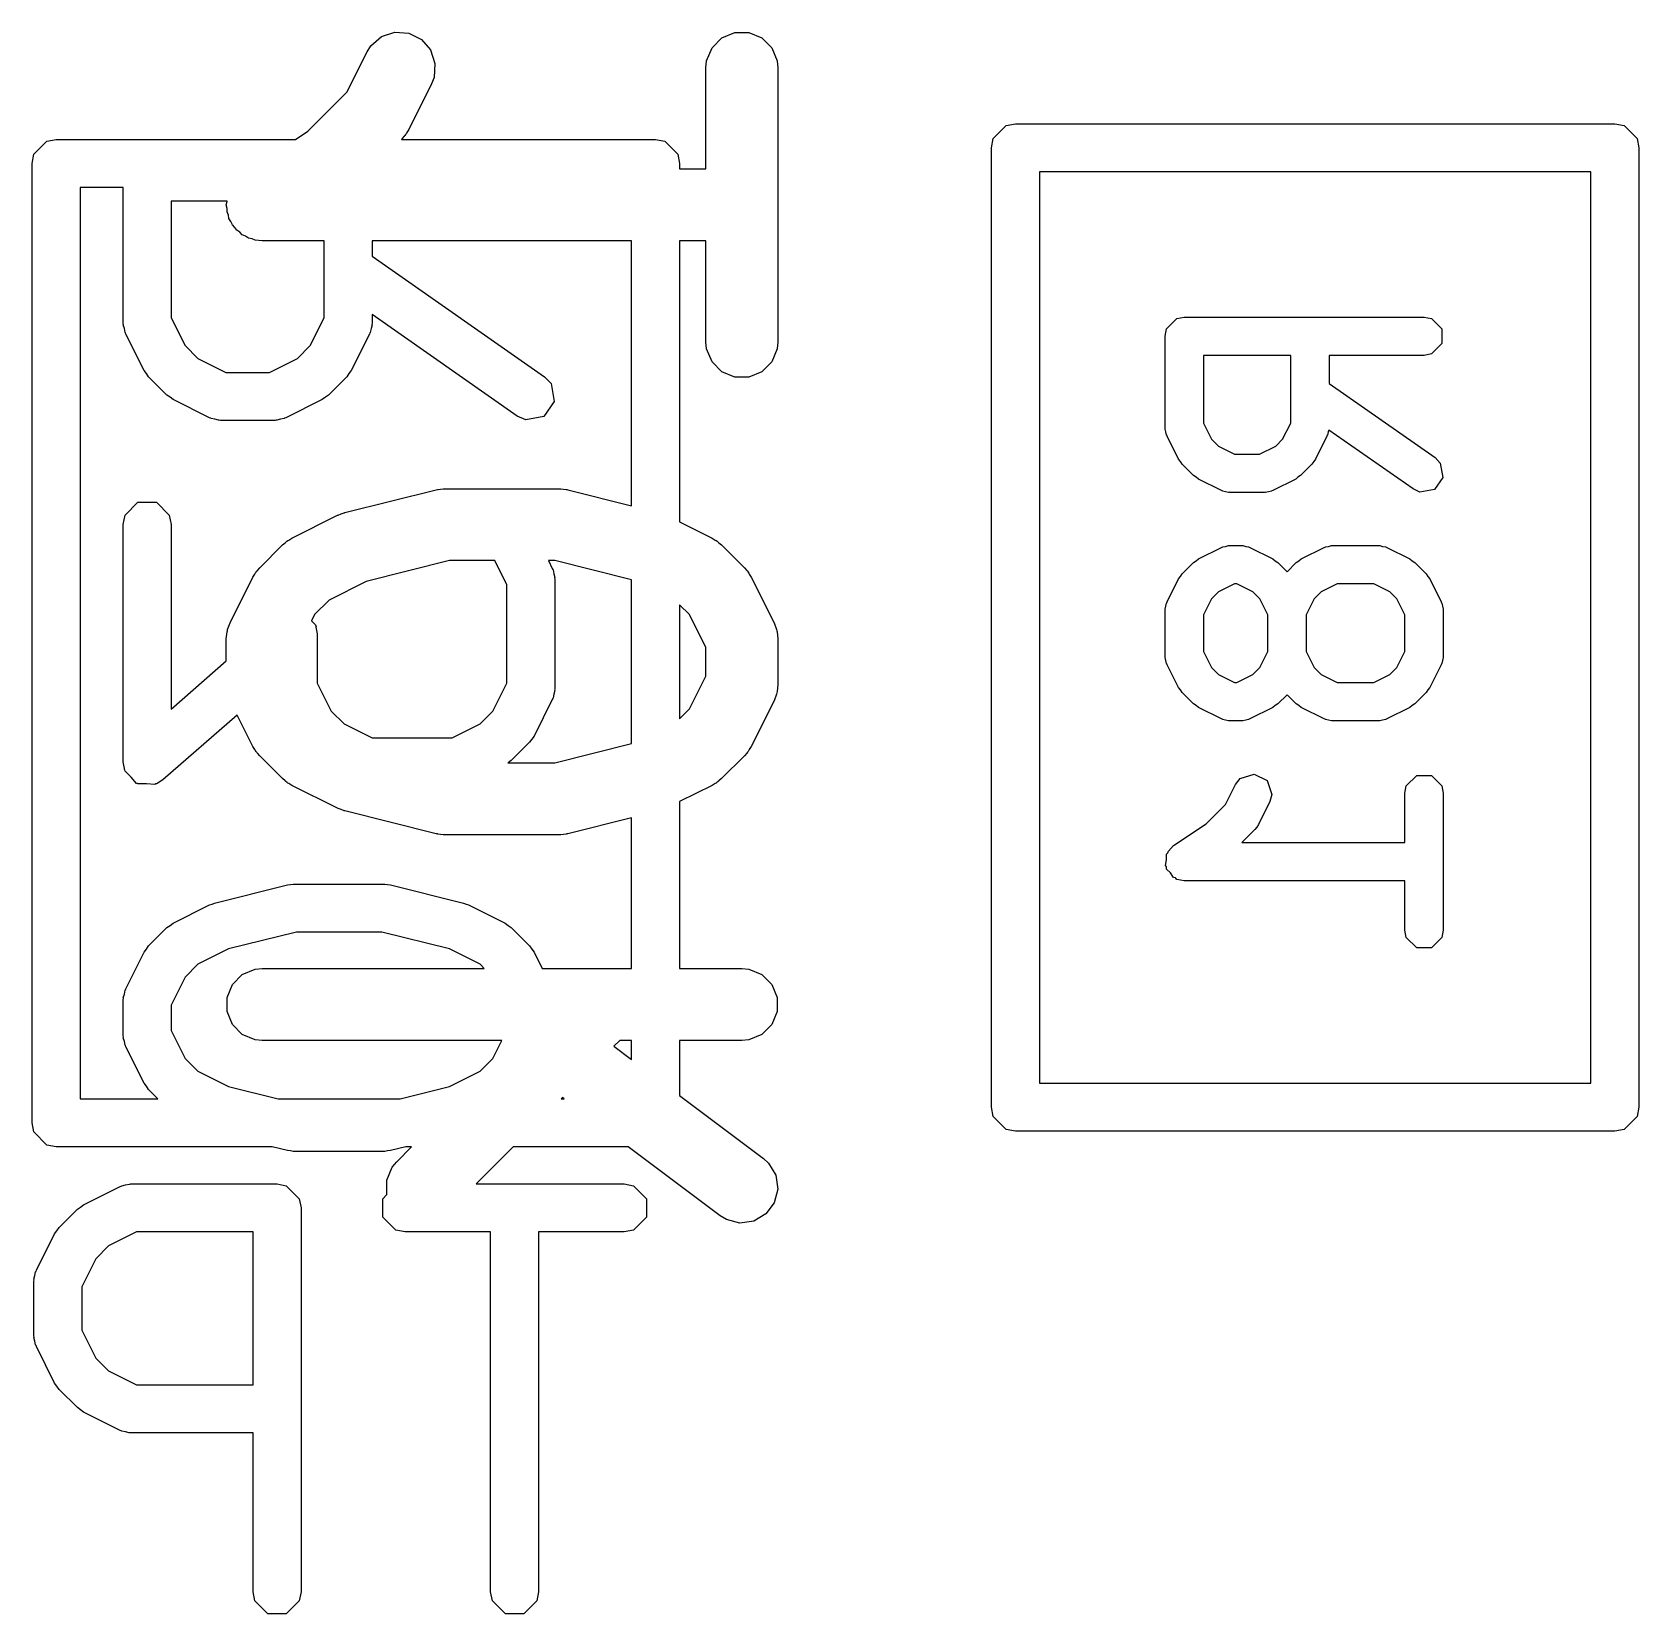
# Model space of a CAD drawing. Header units: inches. Extents: x 0.38 to 5.39, y 0.07 to 3.28.
# Drawn here: x 2.713 to 2.8449, y 1.7152 to 1.845 of the extents above; entities that cross this region are included whole.
import ezdxf

# ---------------------------------------------------------------- set-up
doc = ezdxf.new("R2010")
doc.units = ezdxf.units.IN
doc.header["$MEASUREMENT"] = 0
doc.layers.add('BLACK', color=250, linetype='CONTINUOUS')

msp = doc.modelspace()

# ---------------------------------------------------------------- linework, layer by layer
at = {"layer": 'BLACK', "linetype": 'CONTINUOUS'}
for p, q in [((2.74053, 1.84335), (2.74084, 1.84384)), ((2.74084, 1.84384), (2.74171, 1.8446)), ((2.74171, 1.8446), (2.7428, 1.84496)), ((2.7428, 1.84496), (2.74395, 1.84488)), ((2.74395, 1.84488), (2.74498, 1.84437)), ((2.74498, 1.84437), (2.74574, 1.8435)), ((2.76884, 1.84367), (2.76965, 1.84449)), ((2.76965, 1.84449), (2.77072, 1.84493)), ((2.77072, 1.84493), (2.77187, 1.84493)), ((2.77187, 1.84493), (2.77293, 1.84449)), ((2.77293, 1.84449), (2.77375, 1.84367)), ((2.73887, 1.84003), (2.74053, 1.84335)), ((2.74574, 1.8435), (2.7461, 1.8424)), ((2.76834, 1.84203), (2.7684, 1.84261)), ((2.7684, 1.84261), (2.76884, 1.84367)), ((2.77375, 1.84367), (2.77419, 1.84261)), ((2.77419, 1.84261), (2.77424, 1.84203)), ((2.74602, 1.84125), (2.74581, 1.84071)), ((2.7461, 1.8424), (2.74602, 1.84125)), ((2.76834, 1.83374), (2.76834, 1.84203)), ((2.77424, 1.84203), (2.77424, 1.81954)), ((2.73567, 1.83683), (2.73887, 1.84003)), ((2.74581, 1.84071), (2.74394, 1.83696)), ((2.79192, 1.83623), (2.79299, 1.83729)), ((2.79299, 1.83729), (2.79374, 1.83744)), ((2.79374, 1.83744), (2.84295, 1.83744)), ((2.84295, 1.83744), (2.84371, 1.83729)), ((2.84371, 1.83729), (2.84477, 1.83623)), ((2.71318, 1.83495), (2.71425, 1.83601)), ((2.71425, 1.83601), (2.715, 1.83616)), ((2.715, 1.83616), (2.73466, 1.83616)), ((2.73466, 1.83616), (2.73567, 1.83683)), ((2.74338, 1.8362), (2.74335, 1.83616)), ((2.74335, 1.83616), (2.76421, 1.83616)), ((2.74357, 1.83642), (2.74338, 1.8362)), ((2.74363, 1.83647), (2.74357, 1.83642)), ((2.74368, 1.83656), (2.74363, 1.83647)), ((2.74375, 1.83664), (2.74368, 1.83656)), ((2.74378, 1.83672), (2.74375, 1.83664)), ((2.74394, 1.83696), (2.74378, 1.83672)), ((2.76421, 1.83616), (2.76497, 1.83601)), ((2.76497, 1.83601), (2.76603, 1.83495)), ((2.79177, 1.83547), (2.79192, 1.83623)), ((2.84477, 1.83623), (2.84492, 1.83547)), ((2.71303, 1.83419), (2.71318, 1.83495)), ((2.76603, 1.83495), (2.76618, 1.83419)), ((2.79177, 1.75673), (2.79177, 1.83547)), ((2.84492, 1.83547), (2.84492, 1.75673)), ((2.71303, 1.75545), (2.71303, 1.83419)), ((2.76618, 1.83419), (2.76618, 1.83374)), ((2.76618, 1.83374), (2.76834, 1.83374)), ((2.79571, 1.8335), (2.79571, 1.7587)), ((2.84098, 1.8335), (2.79571, 1.8335)), ((2.84098, 1.7587), (2.84098, 1.8335)), ((2.71697, 1.83222), (2.71697, 1.75742)), ((2.72051, 1.83222), (2.71697, 1.83222)), ((2.72051, 1.82107), (2.72051, 1.83222)), ((2.72903, 1.8311), (2.72444, 1.8311)), ((2.72444, 1.8311), (2.72444, 1.82153)), ((2.72897, 1.83079), (2.72903, 1.83107)), ((2.72903, 1.8305), (2.72897, 1.83079)), ((2.72903, 1.83107), (2.72903, 1.8311)), ((2.72903, 1.83021), (2.72903, 1.8305)), ((2.72914, 1.82994), (2.72903, 1.83021)), ((2.72919, 1.82966), (2.72914, 1.82994)), ((2.72935, 1.82942), (2.72919, 1.82966)), ((2.72947, 1.82915), (2.72935, 1.82942)), ((2.72967, 1.82894), (2.72947, 1.82915)), ((2.72983, 1.8287), (2.72967, 1.82894)), ((2.73007, 1.82854), (2.72983, 1.8287)), ((2.73028, 1.82833), (2.73007, 1.82854)), ((2.73055, 1.82822), (2.73028, 1.82833)), ((2.73079, 1.82806), (2.73055, 1.82822)), ((2.73108, 1.828), (2.73079, 1.82806)), ((2.73135, 1.82789), (2.73108, 1.828)), ((2.73192, 1.82783), (2.73135, 1.82789)), ((2.73701, 1.82783), (2.73192, 1.82783)), ((2.73192, 1.82783), (2.73192, 1.82783)), ((2.73192, 1.82783), (2.73192, 1.82783)), ((2.73192, 1.82783), (2.73192, 1.82783)), ((2.73701, 1.82153), (2.73701, 1.82783)), ((2.76224, 1.82783), (2.74094, 1.82783)), ((2.74094, 1.82783), (2.74094, 1.82659)), ((2.76224, 1.80609), (2.76224, 1.82783)), ((2.76834, 1.82783), (2.76618, 1.82783)), ((2.76618, 1.82783), (2.76618, 1.80477)), ((2.76834, 1.81954), (2.76834, 1.82783)), ((2.74094, 1.82659), (2.7551, 1.81668)), ((2.72444, 1.82153), (2.72559, 1.81924)), ((2.73586, 1.81924), (2.73701, 1.82153)), ((2.75284, 1.81346), (2.74094, 1.82179)), ((2.74094, 1.82179), (2.74094, 1.82107)), ((2.80615, 1.82061), (2.807, 1.82146)), ((2.807, 1.82146), (2.8076, 1.82158)), ((2.8076, 1.82158), (2.82729, 1.82158)), ((2.82729, 1.82158), (2.82789, 1.82146)), ((2.82789, 1.82146), (2.82874, 1.82061)), ((2.72053, 1.82097), (2.72051, 1.82107)), ((2.72051, 1.82093), (2.72053, 1.82097)), ((2.7206, 1.82063), (2.72051, 1.82093)), ((2.72066, 1.82032), (2.7206, 1.82063)), ((2.72069, 1.82028), (2.72066, 1.82032)), ((2.72072, 1.82019), (2.72069, 1.82028)), ((2.72222, 1.81719), (2.72072, 1.82019)), ((2.74073, 1.82019), (2.73923, 1.81719)), ((2.74076, 1.82028), (2.74073, 1.82019)), ((2.74079, 1.82032), (2.74076, 1.82028)), ((2.74085, 1.82063), (2.74079, 1.82032)), ((2.74094, 1.82093), (2.74085, 1.82063)), ((2.74094, 1.82107), (2.74092, 1.82097)), ((2.74092, 1.82097), (2.74094, 1.82093)), ((2.80603, 1.82001), (2.80615, 1.82061)), ((2.82874, 1.82061), (2.82874, 1.8194)), ((2.72559, 1.81924), (2.72664, 1.81819)), ((2.73481, 1.81819), (2.73586, 1.81924)), ((2.7684, 1.81896), (2.76834, 1.81954)), ((2.76884, 1.8179), (2.7684, 1.81896)), ((2.77419, 1.81896), (2.77375, 1.8179)), ((2.77424, 1.81954), (2.77419, 1.81896)), ((2.80603, 1.81251), (2.80603, 1.82001)), ((2.82874, 1.8194), (2.82789, 1.81855)), ((2.72664, 1.81819), (2.72894, 1.81704)), ((2.73251, 1.81704), (2.73481, 1.81819)), ((2.76965, 1.81708), (2.76884, 1.8179)), ((2.77375, 1.8179), (2.77293, 1.81708)), ((2.81634, 1.81843), (2.80918, 1.81843)), ((2.80918, 1.81843), (2.80918, 1.81288)), ((2.81634, 1.81288), (2.81634, 1.81843)), ((2.82729, 1.81843), (2.81949, 1.81843)), ((2.81949, 1.81843), (2.81949, 1.81614)), ((2.82789, 1.81855), (2.82729, 1.81843)), ((2.72241, 1.81694), (2.72222, 1.81719)), ((2.72258, 1.81668), (2.72241, 1.81694)), ((2.72408, 1.81518), (2.72258, 1.81668)), ((2.72894, 1.81704), (2.73251, 1.81704)), ((2.73887, 1.81668), (2.73737, 1.81518)), ((2.73904, 1.81694), (2.73887, 1.81668)), ((2.73923, 1.81719), (2.73904, 1.81694)), ((2.7551, 1.81668), (2.75563, 1.81613)), ((2.75563, 1.81613), (2.75589, 1.81464)), ((2.77072, 1.81664), (2.76965, 1.81708)), ((2.77187, 1.81664), (2.77072, 1.81664)), ((2.77293, 1.81708), (2.77187, 1.81664)), ((2.81949, 1.81614), (2.82819, 1.81005)), ((2.72435, 1.815), (2.72408, 1.81518)), ((2.7246, 1.81481), (2.72435, 1.815)), ((2.7276, 1.81331), (2.7246, 1.81481)), ((2.73685, 1.81481), (2.73386, 1.81331)), ((2.7371, 1.815), (2.73685, 1.81481)), ((2.73737, 1.81518), (2.7371, 1.815)), ((2.75589, 1.81464), (2.75503, 1.81341)), ((2.72769, 1.81328), (2.7276, 1.81331)), ((2.72772, 1.81325), (2.72769, 1.81328)), ((2.72803, 1.81319), (2.72772, 1.81325)), ((2.72834, 1.81311), (2.72803, 1.81319)), ((2.72838, 1.81312), (2.72834, 1.81311)), ((2.72848, 1.8131), (2.72838, 1.81312)), ((2.73297, 1.8131), (2.72848, 1.8131)), ((2.73307, 1.81312), (2.73297, 1.8131)), ((2.73311, 1.81311), (2.73307, 1.81312)), ((2.73342, 1.81319), (2.73311, 1.81311)), ((2.73373, 1.81325), (2.73342, 1.81319)), ((2.73376, 1.81328), (2.73373, 1.81325)), ((2.73386, 1.81331), (2.73376, 1.81328)), ((2.75355, 1.81315), (2.75284, 1.81346)), ((2.75503, 1.81341), (2.75355, 1.81315)), ((2.80604, 1.81243), (2.80603, 1.81251)), ((2.80603, 1.81239), (2.80604, 1.81243)), ((2.8061, 1.81215), (2.80603, 1.81239)), ((2.80918, 1.81288), (2.80984, 1.81156)), ((2.81568, 1.81156), (2.81634, 1.81288)), ((2.81946, 1.81231), (2.81942, 1.81215)), ((2.82639, 1.80747), (2.81946, 1.81231)), ((2.80615, 1.8119), (2.8061, 1.81215)), ((2.80617, 1.81188), (2.80615, 1.8119)), ((2.8062, 1.8118), (2.80617, 1.81188)), ((2.80713, 1.80993), (2.8062, 1.8118)), ((2.80984, 1.81156), (2.81041, 1.81099)), ((2.81041, 1.81099), (2.81173, 1.81033)), ((2.81379, 1.81033), (2.81511, 1.81099)), ((2.81511, 1.81099), (2.81568, 1.81156)), ((2.81932, 1.8118), (2.81839, 1.80993)), ((2.81934, 1.81188), (2.81932, 1.8118)), ((2.81937, 1.8119), (2.81934, 1.81188)), ((2.81942, 1.81215), (2.81937, 1.8119)), ((2.80729, 1.80973), (2.80713, 1.80993)), ((2.80743, 1.80952), (2.80729, 1.80973)), ((2.81173, 1.81033), (2.81379, 1.81033)), ((2.81823, 1.80973), (2.81809, 1.80952)), ((2.81839, 1.80993), (2.81823, 1.80973)), ((2.82819, 1.81005), (2.82862, 1.8096)), ((2.82862, 1.8096), (2.82883, 1.80842)), ((2.80837, 1.80858), (2.80743, 1.80952)), ((2.80858, 1.80844), (2.80837, 1.80858)), ((2.80877, 1.80829), (2.80858, 1.80844)), ((2.81065, 1.80735), (2.80877, 1.80829)), ((2.81675, 1.80829), (2.81487, 1.80735)), ((2.81694, 1.80844), (2.81675, 1.80829)), ((2.81715, 1.80858), (2.81694, 1.80844)), ((2.81809, 1.80952), (2.81715, 1.80858)), ((2.82883, 1.80842), (2.82814, 1.80743)), ((2.7387, 1.80553), (2.7462, 1.8074)), ((2.7462, 1.8074), (2.7463, 1.80742)), ((2.7463, 1.80742), (2.74634, 1.80743)), ((2.74634, 1.80743), (2.74656, 1.80746)), ((2.74656, 1.80746), (2.74678, 1.80749)), ((2.74678, 1.80749), (2.74682, 1.80748)), ((2.74682, 1.80748), (2.74692, 1.80749)), ((2.74692, 1.80749), (2.75629, 1.80749)), ((2.75629, 1.80749), (2.75639, 1.80748)), ((2.75639, 1.80748), (2.75644, 1.80749)), ((2.75644, 1.80749), (2.75665, 1.80746)), ((2.75665, 1.80746), (2.75687, 1.80743)), ((2.75687, 1.80743), (2.75691, 1.80742)), ((2.75691, 1.80742), (2.75701, 1.8074)), ((2.75701, 1.8074), (2.76224, 1.80609)), ((2.81073, 1.80733), (2.81065, 1.80735)), ((2.81075, 1.8073), (2.81073, 1.80733)), ((2.811, 1.80725), (2.81075, 1.8073)), ((2.81124, 1.80719), (2.811, 1.80725)), ((2.81128, 1.8072), (2.81124, 1.80719)), ((2.81135, 1.80718), (2.81128, 1.8072)), ((2.81417, 1.80718), (2.81135, 1.80718)), ((2.81424, 1.8072), (2.81417, 1.80718)), ((2.81428, 1.80719), (2.81424, 1.8072)), ((2.81452, 1.80725), (2.81428, 1.80719)), ((2.81477, 1.8073), (2.81452, 1.80725)), ((2.81479, 1.80733), (2.81477, 1.8073)), ((2.81487, 1.80735), (2.81479, 1.80733)), ((2.82695, 1.80722), (2.82639, 1.80747)), ((2.82814, 1.80743), (2.82695, 1.80722)), ((2.72066, 1.80532), (2.72172, 1.80639)), ((2.72172, 1.80639), (2.72323, 1.80639)), ((2.72323, 1.80639), (2.72429, 1.80532)), ((2.72051, 1.80457), (2.72066, 1.80532)), ((2.72051, 1.78507), (2.72051, 1.80457)), ((2.72429, 1.80532), (2.72444, 1.80457)), ((2.72444, 1.80457), (2.72444, 1.78941)), ((2.73435, 1.80343), (2.7381, 1.80531)), ((2.7381, 1.80531), (2.73814, 1.80532)), ((2.73814, 1.80532), (2.73816, 1.80533)), ((2.73816, 1.80533), (2.7384, 1.80542)), ((2.7384, 1.80542), (2.73864, 1.80551)), ((2.73864, 1.80551), (2.73866, 1.80551)), ((2.73866, 1.80551), (2.7387, 1.80553)), ((2.76618, 1.80477), (2.76886, 1.80343)), ((2.73358, 1.80288), (2.73381, 1.80306)), ((2.73381, 1.80306), (2.73386, 1.80312)), ((2.73386, 1.80312), (2.73395, 1.80318)), ((2.73395, 1.80318), (2.73403, 1.80324)), ((2.73403, 1.80324), (2.7341, 1.80327)), ((2.7341, 1.80327), (2.73435, 1.80343)), ((2.76886, 1.80343), (2.76911, 1.80327)), ((2.76911, 1.80327), (2.76918, 1.80324)), ((2.76918, 1.80324), (2.76926, 1.80318)), ((2.76926, 1.80318), (2.76935, 1.80312)), ((2.76935, 1.80312), (2.7694, 1.80306)), ((2.7694, 1.80306), (2.76963, 1.80288)), ((2.73171, 1.801), (2.73358, 1.80288)), ((2.76963, 1.80288), (2.77151, 1.801)), ((2.80858, 1.80157), (2.80877, 1.80173)), ((2.80877, 1.80173), (2.81065, 1.80267)), ((2.81065, 1.80267), (2.81073, 1.80269)), ((2.81073, 1.80269), (2.81075, 1.80271)), ((2.81075, 1.80271), (2.811, 1.80276)), ((2.811, 1.80276), (2.81124, 1.80283)), ((2.81124, 1.80283), (2.81128, 1.80282)), ((2.81128, 1.80282), (2.81135, 1.80283)), ((2.81135, 1.80283), (2.81229, 1.80283)), ((2.81229, 1.80283), (2.81237, 1.80282)), ((2.81237, 1.80282), (2.8124, 1.80283)), ((2.8124, 1.80283), (2.81265, 1.80276)), ((2.81265, 1.80276), (2.81289, 1.80271)), ((2.81289, 1.80271), (2.81292, 1.80269)), ((2.81292, 1.80269), (2.813, 1.80267)), ((2.813, 1.80267), (2.81487, 1.80173)), ((2.81487, 1.80173), (2.81507, 1.80157)), ((2.81701, 1.80157), (2.81721, 1.80173)), ((2.81721, 1.80173), (2.81909, 1.80267)), ((2.81909, 1.80267), (2.81916, 1.80269)), ((2.81916, 1.80269), (2.81919, 1.80271)), ((2.81919, 1.80271), (2.81944, 1.80276)), ((2.81944, 1.80276), (2.81968, 1.80283)), ((2.81968, 1.80283), (2.81971, 1.80282)), ((2.81971, 1.80282), (2.81979, 1.80283)), ((2.81979, 1.80283), (2.82354, 1.80283)), ((2.82354, 1.80283), (2.82362, 1.80282)), ((2.82362, 1.80282), (2.82365, 1.80283)), ((2.82365, 1.80283), (2.82389, 1.80276)), ((2.82389, 1.80276), (2.82414, 1.80271)), ((2.82414, 1.80271), (2.82417, 1.80269)), ((2.82417, 1.80269), (2.82424, 1.80267)), ((2.82424, 1.80267), (2.82612, 1.80173)), ((2.82612, 1.80173), (2.82632, 1.80157)), ((2.73116, 1.80024), (2.73131, 1.80048)), ((2.73131, 1.80048), (2.73134, 1.80055)), ((2.73134, 1.80055), (2.73141, 1.80064)), ((2.73141, 1.80064), (2.73146, 1.80072)), ((2.73146, 1.80072), (2.73152, 1.80078)), ((2.73152, 1.80078), (2.73171, 1.801)), ((2.74728, 1.80159), (2.74045, 1.79988)), ((2.75101, 1.80159), (2.74728, 1.80159)), ((2.752, 1.79961), (2.75101, 1.80159)), ((2.75593, 1.80159), (2.75542, 1.80159)), ((2.75542, 1.80159), (2.75573, 1.80095)), ((2.75573, 1.80095), (2.75576, 1.80086)), ((2.75576, 1.80086), (2.75579, 1.80083)), ((2.75579, 1.80083), (2.75585, 1.80052)), ((2.75585, 1.80052), (2.75594, 1.80021)), ((2.76224, 1.80001), (2.75593, 1.80159)), ((2.77151, 1.801), (2.77169, 1.80078)), ((2.77169, 1.80078), (2.77175, 1.80072)), ((2.77175, 1.80072), (2.77181, 1.80064)), ((2.77181, 1.80064), (2.77187, 1.80055)), ((2.77187, 1.80055), (2.7719, 1.80048)), ((2.7719, 1.80048), (2.77206, 1.80024)), ((2.80729, 1.80029), (2.80743, 1.8005)), ((2.80743, 1.8005), (2.80837, 1.80143)), ((2.80837, 1.80143), (2.80858, 1.80157)), ((2.81507, 1.80157), (2.81528, 1.80143)), ((2.81528, 1.80143), (2.81604, 1.80067)), ((2.81604, 1.80067), (2.8168, 1.80143)), ((2.8168, 1.80143), (2.81701, 1.80157)), ((2.82632, 1.80157), (2.82653, 1.80143)), ((2.82653, 1.80143), (2.82747, 1.8005)), ((2.82747, 1.8005), (2.82761, 1.80029)), ((2.72928, 1.79649), (2.73116, 1.80024)), ((2.74045, 1.79988), (2.73742, 1.79836)), ((2.752, 1.79154), (2.752, 1.79961)), ((2.75594, 1.80021), (2.75592, 1.80017)), ((2.75592, 1.80017), (2.75594, 1.80007)), ((2.75594, 1.80007), (2.75594, 1.79107)), ((2.76224, 1.78657), (2.76224, 1.80001)), ((2.77206, 1.80024), (2.77393, 1.79649)), ((2.8062, 1.79821), (2.80713, 1.80009)), ((2.80713, 1.80009), (2.80729, 1.80029)), ((2.81041, 1.79903), (2.80984, 1.79845)), ((2.81173, 1.79968), (2.81041, 1.79903)), ((2.81192, 1.79968), (2.81173, 1.79968)), ((2.81323, 1.79903), (2.81192, 1.79968)), ((2.81381, 1.79845), (2.81323, 1.79903)), ((2.81885, 1.79903), (2.81827, 1.79845)), ((2.82016, 1.79968), (2.81885, 1.79903)), ((2.82317, 1.79968), (2.82016, 1.79968)), ((2.82448, 1.79903), (2.82317, 1.79968)), ((2.82506, 1.79845), (2.82448, 1.79903)), ((2.82761, 1.80029), (2.82776, 1.80009)), ((2.82776, 1.80009), (2.8287, 1.79821)), ((2.73742, 1.79836), (2.73622, 1.79717)), ((2.76699, 1.79717), (2.76618, 1.79797)), ((2.76618, 1.79797), (2.76618, 1.78861)), ((2.80603, 1.79762), (2.8061, 1.79786)), ((2.8061, 1.79786), (2.80615, 1.79811)), ((2.80615, 1.79811), (2.80617, 1.79814)), ((2.80617, 1.79814), (2.8062, 1.79821)), ((2.80984, 1.79845), (2.80918, 1.79714)), ((2.81447, 1.79714), (2.81381, 1.79845)), ((2.81827, 1.79845), (2.81762, 1.79714)), ((2.82571, 1.79714), (2.82506, 1.79845)), ((2.8287, 1.79821), (2.82872, 1.79814)), ((2.82872, 1.79814), (2.82874, 1.79811)), ((2.82874, 1.79811), (2.82879, 1.79786)), ((2.82879, 1.79786), (2.82886, 1.79762)), ((2.72907, 1.79594), (2.72928, 1.79649)), ((2.73622, 1.79717), (2.73597, 1.79665)), ((2.73597, 1.79665), (2.73629, 1.79633)), ((2.76834, 1.79447), (2.76699, 1.79717)), ((2.77393, 1.79649), (2.77414, 1.79594)), ((2.80604, 1.79759), (2.80603, 1.79762)), ((2.80603, 1.79751), (2.80604, 1.79759)), ((2.80603, 1.79376), (2.80603, 1.79751)), ((2.80918, 1.79714), (2.80918, 1.79413)), ((2.81447, 1.79413), (2.81447, 1.79714)), ((2.81762, 1.79714), (2.81762, 1.79413)), ((2.82571, 1.79413), (2.82571, 1.79714)), ((2.82886, 1.79762), (2.82885, 1.79759)), ((2.82885, 1.79759), (2.82886, 1.79751)), ((2.82886, 1.79751), (2.82886, 1.79376)), ((2.72897, 1.79516), (2.72903, 1.79574)), ((2.72897, 1.79337), (2.72897, 1.79516)), ((2.72903, 1.79574), (2.72907, 1.79584)), ((2.72907, 1.79584), (2.72907, 1.79594)), ((2.73629, 1.79633), (2.73631, 1.79624)), ((2.73631, 1.79624), (2.73634, 1.7962)), ((2.73634, 1.7962), (2.73633, 1.79612)), ((2.73633, 1.79612), (2.73644, 1.79557)), ((2.73644, 1.79557), (2.73644, 1.79154)), ((2.77414, 1.79594), (2.77415, 1.79584)), ((2.77415, 1.79584), (2.77419, 1.79574)), ((2.77419, 1.79574), (2.77424, 1.79516)), ((2.77424, 1.79516), (2.77424, 1.79142)), ((2.76834, 1.79211), (2.76834, 1.79447)), ((2.80604, 1.79368), (2.80603, 1.79376)), ((2.80918, 1.79413), (2.80984, 1.79282)), ((2.81381, 1.79282), (2.81447, 1.79413)), ((2.81762, 1.79413), (2.81827, 1.79282)), ((2.82506, 1.79282), (2.82571, 1.79413)), ((2.82886, 1.79376), (2.82885, 1.79368)), ((2.72444, 1.78941), (2.72897, 1.79337)), ((2.80603, 1.79365), (2.80604, 1.79368)), ((2.8061, 1.7934), (2.80603, 1.79365)), ((2.80615, 1.79316), (2.8061, 1.7934)), ((2.80617, 1.79313), (2.80615, 1.79316)), ((2.8062, 1.79305), (2.80617, 1.79313)), ((2.80713, 1.79118), (2.8062, 1.79305)), ((2.80984, 1.79282), (2.81041, 1.79224)), ((2.81323, 1.79224), (2.81381, 1.79282)), ((2.81827, 1.79282), (2.81885, 1.79224)), ((2.82448, 1.79224), (2.82506, 1.79282)), ((2.8287, 1.79305), (2.82776, 1.79118)), ((2.82872, 1.79313), (2.8287, 1.79305)), ((2.82874, 1.79316), (2.82872, 1.79313)), ((2.82879, 1.7934), (2.82874, 1.79316)), ((2.82886, 1.79365), (2.82879, 1.7934)), ((2.82885, 1.79368), (2.82886, 1.79365)), ((2.73644, 1.79154), (2.73759, 1.78924)), ((2.75085, 1.78924), (2.752, 1.79154)), ((2.75594, 1.79107), (2.75592, 1.79098)), ((2.76699, 1.78942), (2.76834, 1.79211)), ((2.77424, 1.79142), (2.77419, 1.79084)), ((2.80729, 1.79098), (2.80713, 1.79118)), ((2.81041, 1.79224), (2.81173, 1.79158)), ((2.81173, 1.79158), (2.81192, 1.79158)), ((2.81192, 1.79158), (2.81323, 1.79224)), ((2.81885, 1.79224), (2.82016, 1.79158)), ((2.82016, 1.79158), (2.82317, 1.79158)), ((2.82317, 1.79158), (2.82448, 1.79224)), ((2.82776, 1.79118), (2.82761, 1.79098)), ((2.75573, 1.79019), (2.75423, 1.78719)), ((2.75576, 1.79029), (2.75573, 1.79019)), ((2.75579, 1.79032), (2.75576, 1.79029)), ((2.75585, 1.79063), (2.75579, 1.79032)), ((2.75594, 1.79093), (2.75585, 1.79063)), ((2.75592, 1.79098), (2.75594, 1.79093)), ((2.77393, 1.79009), (2.77206, 1.78635)), ((2.77414, 1.79064), (2.77393, 1.79009)), ((2.77415, 1.79074), (2.77414, 1.79064)), ((2.77419, 1.79084), (2.77415, 1.79074)), ((2.80743, 1.79077), (2.80729, 1.79098)), ((2.80837, 1.78983), (2.80743, 1.79077)), ((2.80858, 1.78969), (2.80837, 1.78983)), ((2.81528, 1.78983), (2.81507, 1.78969)), ((2.81604, 1.79059), (2.81528, 1.78983)), ((2.8168, 1.78983), (2.81604, 1.79059)), ((2.81701, 1.78969), (2.8168, 1.78983)), ((2.82653, 1.78983), (2.82632, 1.78969)), ((2.82747, 1.79077), (2.82653, 1.78983)), ((2.82761, 1.79098), (2.82747, 1.79077)), ((2.72987, 1.78892), (2.72377, 1.78359)), ((2.73116, 1.78635), (2.72987, 1.78892)), ((2.73759, 1.78924), (2.73864, 1.78819)), ((2.74981, 1.78819), (2.75085, 1.78924)), ((2.76618, 1.78861), (2.76699, 1.78942)), ((2.80877, 1.78954), (2.80858, 1.78969)), ((2.81065, 1.7886), (2.80877, 1.78954)), ((2.81073, 1.78858), (2.81065, 1.7886)), ((2.81075, 1.78855), (2.81073, 1.78858)), ((2.811, 1.78851), (2.81075, 1.78855)), ((2.81124, 1.78844), (2.811, 1.78851)), ((2.81128, 1.78845), (2.81124, 1.78844)), ((2.81135, 1.78843), (2.81128, 1.78845)), ((2.81229, 1.78843), (2.81135, 1.78843)), ((2.81237, 1.78845), (2.81229, 1.78843)), ((2.8124, 1.78844), (2.81237, 1.78845)), ((2.81265, 1.78851), (2.8124, 1.78844)), ((2.81289, 1.78855), (2.81265, 1.78851)), ((2.81292, 1.78858), (2.81289, 1.78855)), ((2.813, 1.7886), (2.81292, 1.78858)), ((2.81487, 1.78954), (2.813, 1.7886)), ((2.81507, 1.78969), (2.81487, 1.78954)), ((2.81721, 1.78954), (2.81701, 1.78969)), ((2.81909, 1.7886), (2.81721, 1.78954)), ((2.81916, 1.78858), (2.81909, 1.7886)), ((2.81919, 1.78855), (2.81916, 1.78858)), ((2.81944, 1.78851), (2.81919, 1.78855)), ((2.81968, 1.78844), (2.81944, 1.78851)), ((2.81971, 1.78845), (2.81968, 1.78844)), ((2.81979, 1.78843), (2.81971, 1.78845)), ((2.82354, 1.78843), (2.81979, 1.78843)), ((2.82362, 1.78845), (2.82354, 1.78843)), ((2.82365, 1.78844), (2.82362, 1.78845)), ((2.82389, 1.78851), (2.82365, 1.78844)), ((2.82414, 1.78855), (2.82389, 1.78851)), ((2.82417, 1.78858), (2.82414, 1.78855)), ((2.82424, 1.7886), (2.82417, 1.78858)), ((2.82612, 1.78954), (2.82424, 1.7886)), ((2.82632, 1.78969), (2.82612, 1.78954)), ((2.73864, 1.78819), (2.74094, 1.78704)), ((2.74751, 1.78704), (2.74981, 1.78819)), ((2.75423, 1.78719), (2.75404, 1.78694)), ((2.73131, 1.7861), (2.73116, 1.78635)), ((2.73134, 1.78603), (2.73131, 1.7861)), ((2.73141, 1.78594), (2.73134, 1.78603)), ((2.73146, 1.78586), (2.73141, 1.78594)), ((2.73152, 1.7858), (2.73146, 1.78586)), ((2.73171, 1.78558), (2.73152, 1.7858)), ((2.74094, 1.78704), (2.74751, 1.78704)), ((2.75386, 1.78668), (2.75236, 1.78518)), ((2.75404, 1.78694), (2.75386, 1.78668)), ((2.75593, 1.78499), (2.76224, 1.78657)), ((2.77169, 1.7858), (2.77151, 1.78558)), ((2.77175, 1.78586), (2.77169, 1.7858)), ((2.77181, 1.78594), (2.77175, 1.78586)), ((2.77187, 1.78603), (2.77181, 1.78594)), ((2.7719, 1.7861), (2.77187, 1.78603)), ((2.77206, 1.78635), (2.7719, 1.7861)), ((2.72062, 1.78453), (2.72051, 1.78507)), ((2.72061, 1.78444), (2.72062, 1.78453)), ((2.73358, 1.7837), (2.73171, 1.78558)), ((2.7521, 1.78501), (2.75209, 1.78499)), ((2.75209, 1.78499), (2.75593, 1.78499)), ((2.75236, 1.78518), (2.7521, 1.78501)), ((2.77151, 1.78558), (2.76963, 1.7837)), ((2.72064, 1.78441), (2.72061, 1.78444)), ((2.72066, 1.78432), (2.72064, 1.78441)), ((2.72115, 1.78383), (2.72066, 1.78432)), ((2.7216, 1.78331), (2.72115, 1.78383)), ((2.72167, 1.7833), (2.7216, 1.78331)), ((2.72172, 1.78326), (2.72167, 1.7833)), ((2.72242, 1.78326), (2.72172, 1.78326)), ((2.72311, 1.78321), (2.72242, 1.78326)), ((2.72319, 1.78326), (2.72311, 1.78321)), ((2.72323, 1.78326), (2.72319, 1.78326)), ((2.72329, 1.78331), (2.72323, 1.78326)), ((2.72377, 1.78359), (2.72329, 1.78331)), ((2.73381, 1.78352), (2.73358, 1.7837)), ((2.73386, 1.78346), (2.73381, 1.78352)), ((2.73395, 1.7834), (2.73386, 1.78346)), ((2.73403, 1.78334), (2.73395, 1.7834)), ((2.7341, 1.78331), (2.73403, 1.78334)), ((2.73435, 1.78315), (2.7341, 1.78331)), ((2.7381, 1.78128), (2.73435, 1.78315)), ((2.76886, 1.78315), (2.76618, 1.78181)), ((2.76911, 1.78331), (2.76886, 1.78315)), ((2.76918, 1.78334), (2.76911, 1.78331)), ((2.76926, 1.7834), (2.76918, 1.78334)), ((2.76935, 1.78346), (2.76926, 1.7834)), ((2.7694, 1.78352), (2.76935, 1.78346)), ((2.76963, 1.7837), (2.7694, 1.78352)), ((2.811, 1.78157), (2.81182, 1.78321)), ((2.81182, 1.78321), (2.8122, 1.7837)), ((2.8122, 1.7837), (2.81334, 1.78408)), ((2.81334, 1.78408), (2.81442, 1.78354)), ((2.81442, 1.78354), (2.8148, 1.7824)), ((2.82583, 1.78311), (2.82669, 1.78397)), ((2.82669, 1.78397), (2.82789, 1.78397)), ((2.82789, 1.78397), (2.82874, 1.78311)), ((2.8148, 1.7824), (2.81464, 1.78181)), ((2.82571, 1.78251), (2.82583, 1.78311)), ((2.82571, 1.77846), (2.82571, 1.78251)), ((2.82874, 1.78311), (2.82886, 1.78251)), ((2.82886, 1.78251), (2.82886, 1.77126)), ((2.73814, 1.78126), (2.7381, 1.78128)), ((2.73816, 1.78125), (2.73814, 1.78126)), ((2.7384, 1.78116), (2.73816, 1.78125)), ((2.73864, 1.78107), (2.7384, 1.78116)), ((2.73866, 1.78107), (2.73864, 1.78107)), ((2.7387, 1.78105), (2.73866, 1.78107)), ((2.7462, 1.77918), (2.7387, 1.78105)), ((2.76618, 1.78181), (2.76618, 1.76812)), ((2.80941, 1.77998), (2.811, 1.78157)), ((2.81464, 1.78181), (2.8137, 1.77993)), ((2.76224, 1.78049), (2.75701, 1.77918)), ((2.76224, 1.76812), (2.76224, 1.78049)), ((2.80673, 1.7782), (2.80941, 1.77998)), ((2.8134, 1.77952), (2.81234, 1.77846)), ((2.81355, 1.77973), (2.8134, 1.77952)), ((2.8137, 1.77993), (2.81355, 1.77973)), ((2.7463, 1.77916), (2.7462, 1.77918)), ((2.74634, 1.77915), (2.7463, 1.77916)), ((2.74656, 1.77912), (2.74634, 1.77915)), ((2.74678, 1.77909), (2.74656, 1.77912)), ((2.74682, 1.7791), (2.74678, 1.77909)), ((2.74692, 1.77909), (2.74682, 1.7791)), ((2.75629, 1.77909), (2.74692, 1.77909)), ((2.75639, 1.7791), (2.75629, 1.77909)), ((2.75644, 1.77909), (2.75639, 1.7791)), ((2.75665, 1.77912), (2.75644, 1.77909)), ((2.75687, 1.77915), (2.75665, 1.77912)), ((2.75691, 1.77916), (2.75687, 1.77915)), ((2.75701, 1.77918), (2.75691, 1.77916)), ((2.8063, 1.77776), (2.80673, 1.7782)), ((2.81234, 1.77846), (2.82571, 1.77846)), ((2.80606, 1.77658), (2.80615, 1.77703)), ((2.80615, 1.77645), (2.80606, 1.77658)), ((2.80615, 1.77749), (2.80626, 1.7776)), ((2.80615, 1.77703), (2.80615, 1.77749)), ((2.80626, 1.7776), (2.8063, 1.77776)), ((2.80615, 1.77628), (2.80615, 1.77645)), ((2.80647, 1.77596), (2.80615, 1.77628)), ((2.80673, 1.77558), (2.80647, 1.77596)), ((2.80689, 1.77555), (2.80673, 1.77558)), ((2.807, 1.77543), (2.80689, 1.77555)), ((2.8076, 1.77531), (2.807, 1.77543)), ((2.82571, 1.77531), (2.8076, 1.77531)), ((2.82571, 1.77126), (2.82571, 1.77531)), ((2.728, 1.77349), (2.734, 1.77499)), ((2.734, 1.77499), (2.73424, 1.775)), ((2.73424, 1.775), (2.73447, 1.77504)), ((2.73447, 1.77504), (2.74197, 1.77504)), ((2.74197, 1.77504), (2.74221, 1.775)), ((2.74221, 1.775), (2.74245, 1.77499)), ((2.74245, 1.77499), (2.74845, 1.77349)), ((2.7246, 1.77184), (2.7276, 1.77334)), ((2.7276, 1.77334), (2.7278, 1.77339)), ((2.7278, 1.77339), (2.728, 1.77349)), ((2.74845, 1.77349), (2.74865, 1.77339)), ((2.74865, 1.77339), (2.74885, 1.77334)), ((2.74885, 1.77334), (2.75185, 1.77184)), ((2.72258, 1.76997), (2.72408, 1.77147)), ((2.72408, 1.77147), (2.72435, 1.77164)), ((2.72435, 1.77164), (2.7246, 1.77184)), ((2.75185, 1.77184), (2.7521, 1.77164)), ((2.7521, 1.77164), (2.75236, 1.77147)), ((2.75236, 1.77147), (2.75386, 1.76997)), ((2.72241, 1.76971), (2.72258, 1.76997)), ((2.73472, 1.77111), (2.72916, 1.76972)), ((2.74173, 1.77111), (2.73472, 1.77111)), ((2.74729, 1.76972), (2.74173, 1.77111)), ((2.75386, 1.76997), (2.75404, 1.76971)), ((2.82583, 1.77066), (2.82571, 1.77126)), ((2.82669, 1.76981), (2.82583, 1.77066)), ((2.82874, 1.77066), (2.82789, 1.76981)), ((2.82886, 1.77126), (2.82874, 1.77066)), ((2.72072, 1.76646), (2.72222, 1.76946)), ((2.72222, 1.76946), (2.72241, 1.76971)), ((2.72916, 1.76972), (2.72664, 1.76846)), ((2.74981, 1.76846), (2.74729, 1.76972)), ((2.75404, 1.76971), (2.75423, 1.76946)), ((2.75423, 1.76946), (2.7549, 1.76812)), ((2.82789, 1.76981), (2.82669, 1.76981)), ((2.72559, 1.76741), (2.72444, 1.76511)), ((2.72664, 1.76846), (2.72559, 1.76741)), ((2.72947, 1.76681), (2.73028, 1.76762)), ((2.73028, 1.76762), (2.73135, 1.76806)), ((2.73135, 1.76806), (2.73192, 1.76812)), ((2.73192, 1.76812), (2.75014, 1.76812)), ((2.75014, 1.76812), (2.74981, 1.76846)), ((2.7549, 1.76812), (2.76224, 1.76812)), ((2.76618, 1.76812), (2.77129, 1.76812)), ((2.77129, 1.76812), (2.77187, 1.76806)), ((2.77187, 1.76806), (2.77293, 1.76762)), ((2.77293, 1.76762), (2.77375, 1.76681)), ((2.72051, 1.76572), (2.7206, 1.76602)), ((2.7206, 1.76602), (2.72066, 1.76633)), ((2.72066, 1.76633), (2.72069, 1.76636)), ((2.72069, 1.76636), (2.72072, 1.76646)), ((2.72903, 1.76574), (2.72947, 1.76681)), ((2.77375, 1.76681), (2.77419, 1.76574)), ((2.72053, 1.76567), (2.72051, 1.76572)), ((2.72051, 1.76558), (2.72053, 1.76567)), ((2.72051, 1.76258), (2.72051, 1.76558)), ((2.72444, 1.76511), (2.72444, 1.76304)), ((2.72903, 1.76459), (2.72903, 1.76574)), ((2.77419, 1.76574), (2.77419, 1.76459)), ((2.72947, 1.76353), (2.72903, 1.76459)), ((2.73028, 1.76271), (2.72947, 1.76353)), ((2.77375, 1.76353), (2.77293, 1.76271)), ((2.77419, 1.76459), (2.77375, 1.76353)), ((2.72053, 1.76248), (2.72051, 1.76258)), ((2.72051, 1.76244), (2.72053, 1.76248)), ((2.7206, 1.76213), (2.72051, 1.76244)), ((2.72066, 1.76182), (2.7206, 1.76213)), ((2.72444, 1.76304), (2.72559, 1.76074)), ((2.73135, 1.76227), (2.73028, 1.76271)), ((2.73192, 1.76222), (2.73135, 1.76227)), ((2.75159, 1.76222), (2.73192, 1.76222)), ((2.75085, 1.76074), (2.75159, 1.76222)), ((2.76127, 1.76222), (2.76079, 1.76174)), ((2.76224, 1.76222), (2.76127, 1.76222)), ((2.76224, 1.76065), (2.76224, 1.76222)), ((2.77129, 1.76222), (2.76618, 1.76222)), ((2.76618, 1.76222), (2.76618, 1.75769)), ((2.77187, 1.76227), (2.77129, 1.76222)), ((2.77293, 1.76271), (2.77187, 1.76227)), ((2.72069, 1.76179), (2.72066, 1.76182)), ((2.72072, 1.7617), (2.72069, 1.76179)), ((2.72222, 1.7587), (2.72072, 1.7617)), ((2.72559, 1.76074), (2.72664, 1.7597)), ((2.74981, 1.7597), (2.75085, 1.76074)), ((2.76079, 1.76174), (2.76224, 1.76065)), ((2.72664, 1.7597), (2.72916, 1.75843)), ((2.74729, 1.75843), (2.74981, 1.7597)), ((2.72241, 1.75845), (2.72222, 1.7587)), ((2.72258, 1.75819), (2.72241, 1.75845)), ((2.72335, 1.75742), (2.72258, 1.75819)), ((2.72916, 1.75843), (2.73322, 1.75742)), ((2.74323, 1.75742), (2.74729, 1.75843)), ((2.79571, 1.7587), (2.84098, 1.7587)), ((2.71697, 1.75742), (2.72335, 1.75742)), ((2.73322, 1.75742), (2.74323, 1.75742)), ((2.75657, 1.75752), (2.75647, 1.75742)), ((2.75647, 1.75742), (2.7567, 1.75742)), ((2.7567, 1.75742), (2.75657, 1.75752)), ((2.76618, 1.75769), (2.77306, 1.75253)), ((2.79192, 1.75598), (2.79177, 1.75673)), ((2.79299, 1.75491), (2.79192, 1.75598)), ((2.84477, 1.75598), (2.84371, 1.75491)), ((2.84492, 1.75673), (2.84477, 1.75598)), ((2.71318, 1.7547), (2.71303, 1.75545)), ((2.71425, 1.75363), (2.71318, 1.7547)), ((2.79374, 1.75476), (2.79299, 1.75491)), ((2.84295, 1.75476), (2.79374, 1.75476)), ((2.84371, 1.75491), (2.84295, 1.75476)), ((2.715, 1.75348), (2.71425, 1.75363)), ((2.73273, 1.75348), (2.715, 1.75348)), ((2.734, 1.75317), (2.73273, 1.75348)), ((2.73424, 1.75316), (2.734, 1.75317)), ((2.73447, 1.75311), (2.73424, 1.75316)), ((2.74197, 1.75311), (2.73447, 1.75311)), ((2.74221, 1.75316), (2.74197, 1.75311)), ((2.74245, 1.75317), (2.74221, 1.75316)), ((2.74372, 1.75348), (2.74245, 1.75317)), ((2.74296, 1.75226), (2.74418, 1.75348)), ((2.74418, 1.75348), (2.74372, 1.75348)), ((2.75253, 1.75348), (2.74949, 1.75044)), ((2.76195, 1.75348), (2.75253, 1.75348)), ((2.76952, 1.74781), (2.76195, 1.75348)), ((2.74215, 1.75075), (2.74259, 1.75181)), ((2.74259, 1.75181), (2.74296, 1.75226)), ((2.77306, 1.75253), (2.77349, 1.75214)), ((2.77349, 1.75214), (2.77408, 1.75115)), ((2.71726, 1.74873), (2.72026, 1.75023)), ((2.72026, 1.75023), (2.72035, 1.75026)), ((2.72035, 1.75026), (2.72039, 1.75029)), ((2.72039, 1.75029), (2.7207, 1.75035)), ((2.7207, 1.75035), (2.721, 1.75043)), ((2.721, 1.75043), (2.72104, 1.75042)), ((2.72104, 1.75042), (2.72114, 1.75044)), ((2.72114, 1.75044), (2.73314, 1.75044)), ((2.73314, 1.75044), (2.73389, 1.75029)), ((2.73389, 1.75029), (2.73496, 1.74922)), ((2.74215, 1.74959), (2.74215, 1.75075)), ((2.74949, 1.75044), (2.76163, 1.75044)), ((2.76163, 1.75044), (2.76239, 1.75029)), ((2.76239, 1.75029), (2.76345, 1.74922)), ((2.77408, 1.75115), (2.77424, 1.75001)), ((2.73496, 1.74922), (2.73511, 1.74847)), ((2.74182, 1.74922), (2.74216, 1.74957)), ((2.74182, 1.74772), (2.74182, 1.74922)), ((2.74216, 1.74957), (2.74215, 1.74959)), ((2.76345, 1.74922), (2.76345, 1.74772)), ((2.77395, 1.74889), (2.77326, 1.74797)), ((2.77424, 1.75001), (2.77395, 1.74889)), ((2.71525, 1.74686), (2.71675, 1.74836)), ((2.71675, 1.74836), (2.71701, 1.74854)), ((2.71701, 1.74854), (2.71726, 1.74873)), ((2.73511, 1.74847), (2.73511, 1.71697)), ((2.74288, 1.74665), (2.74182, 1.74772)), ((2.76345, 1.74772), (2.76239, 1.74665)), ((2.77002, 1.74751), (2.76952, 1.74781)), ((2.77326, 1.74797), (2.77227, 1.74739)), ((2.71338, 1.74335), (2.71488, 1.74635)), ((2.71488, 1.74635), (2.71507, 1.7466)), ((2.71507, 1.7466), (2.71525, 1.74686)), ((2.7216, 1.7465), (2.71931, 1.74535)), ((2.73117, 1.7465), (2.7216, 1.7465)), ((2.73117, 1.73394), (2.73117, 1.7465)), ((2.74364, 1.7465), (2.74288, 1.74665)), ((2.75067, 1.7465), (2.74364, 1.7465)), ((2.75067, 1.71697), (2.75067, 1.7465)), ((2.76163, 1.7465), (2.7546, 1.7465)), ((2.7546, 1.7465), (2.7546, 1.71697)), ((2.76239, 1.74665), (2.76163, 1.7465)), ((2.77113, 1.74722), (2.77002, 1.74751)), ((2.77227, 1.74739), (2.77113, 1.74722)), ((2.71931, 1.74535), (2.71826, 1.7443)), ((2.71826, 1.7443), (2.71711, 1.742)), ((2.71317, 1.74247), (2.71319, 1.74257)), ((2.71317, 1.73797), (2.71317, 1.74247)), ((2.71318, 1.74261), (2.71326, 1.74291)), ((2.71319, 1.74257), (2.71318, 1.74261)), ((2.71326, 1.74291), (2.71332, 1.74322)), ((2.71332, 1.74322), (2.71335, 1.74325)), ((2.71335, 1.74325), (2.71338, 1.74335)), ((2.71711, 1.742), (2.71711, 1.73843)), ((2.71711, 1.73843), (2.71826, 1.73614)), ((2.71319, 1.73787), (2.71317, 1.73797)), ((2.71318, 1.73783), (2.71319, 1.73787)), ((2.71326, 1.73753), (2.71318, 1.73783)), ((2.71332, 1.73722), (2.71326, 1.73753)), ((2.71335, 1.73718), (2.71332, 1.73722)), ((2.71338, 1.73709), (2.71335, 1.73718)), ((2.71488, 1.73409), (2.71338, 1.73709)), ((2.71826, 1.73614), (2.71931, 1.73509)), ((2.71931, 1.73509), (2.7216, 1.73394)), ((2.71507, 1.73384), (2.71488, 1.73409)), ((2.71525, 1.73358), (2.71507, 1.73384)), ((2.71675, 1.73208), (2.71525, 1.73358)), ((2.7216, 1.73394), (2.73117, 1.73394)), ((2.71701, 1.7319), (2.71675, 1.73208)), ((2.71726, 1.73171), (2.71701, 1.7319)), ((2.72026, 1.73021), (2.71726, 1.73171)), ((2.72035, 1.73018), (2.72026, 1.73021)), ((2.72039, 1.73015), (2.72035, 1.73018)), ((2.7207, 1.73009), (2.72039, 1.73015)), ((2.721, 1.73001), (2.7207, 1.73009)), ((2.72104, 1.73002), (2.721, 1.73001)), ((2.72114, 1.73), (2.72104, 1.73002)), ((2.73117, 1.73), (2.72114, 1.73)), ((2.73117, 1.71697), (2.73117, 1.73)), ((2.73132, 1.71622), (2.73117, 1.71697)), ((2.73238, 1.71515), (2.73132, 1.71622)), ((2.73496, 1.71622), (2.73389, 1.71515)), ((2.73511, 1.71697), (2.73496, 1.71622)), ((2.75082, 1.71622), (2.75067, 1.71697)), ((2.75188, 1.71515), (2.75082, 1.71622)), ((2.75445, 1.71622), (2.75339, 1.71515)), ((2.7546, 1.71697), (2.75445, 1.71622)), ((2.73389, 1.71515), (2.73238, 1.71515)), ((2.75339, 1.71515), (2.75188, 1.71515))]:
    msp.add_line(p, q, dxfattribs=at)

doc.saveas('drawing.dxf')
